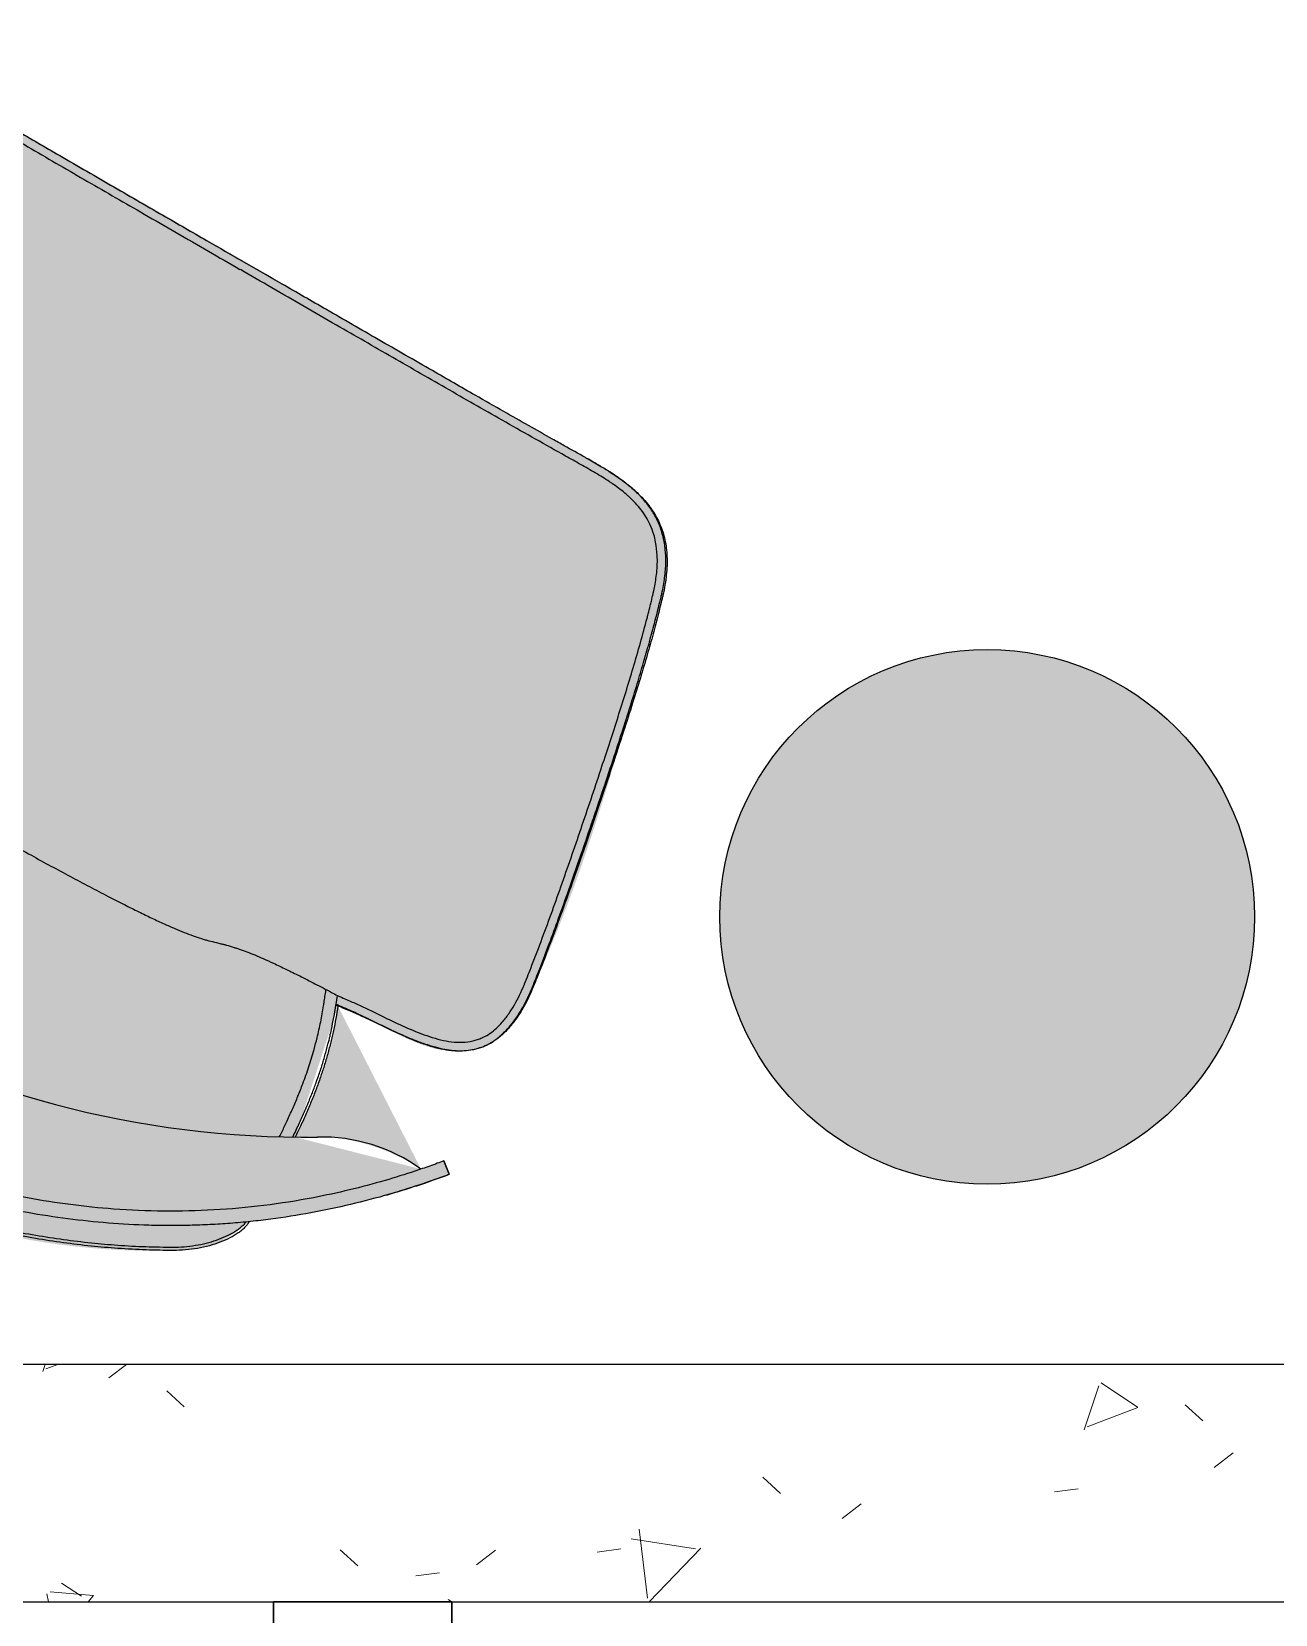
# Model space of a CAD drawing. Header units: millimetres. Extents: x 138979 to 257434, y 2210 to 57479.
# Drawn here: x 242850 to 243897, y 24832 to 26164 of the extents above; entities that cross this region are included whole.
import ezdxf

# ---------------------------------------------------------------- set-up
doc = ezdxf.new("R2010")
doc.units = ezdxf.units.MM
for name, color, linetype in [('GAR-DOOR', 4, 'Continuous'), ('GAR-FFE', 1, 'Continuous'), ('GAR-WINDOW', 4, 'Continuous'), ('Livello 1', 7, 'Continuous')]:
    doc.layers.add(name, color=color, linetype=linetype)
doc.layers.add('WALL-FILL-4', color=254, linetype='Continuous', lineweight=9)
doc.layers.add('WALL-RETCUT-1', color=1, linetype='Continuous', lineweight=25)

# ---------------------------------------------------------------- blocks, each defined once
blk = doc.blocks.new('side table')
at = {"layer": 'GAR-FFE', "true_color": 0xffffff}
h = blk.add_hatch(color=7, dxfattribs=at)
h.dxf.hatch_style = 1
h.paths.add_polyline_path([(-511212.8, -106524.8, 1), (-510762.8, -106524.8, 1)])
at = {"layer": 'GAR-FFE'}
blk.add_circle((-510987.8, -106524.8), 225, dxfattribs=at)
blk = doc.blocks.new('Type E2')
at = {"layer": 'WALL-FILL-4'}
h = blk.add_hatch(dxfattribs=at)
h.set_pattern_fill('FP_118', color=256, angle=-400, style=0, pattern_type=2)
h.set_pattern_definition([(140, (210845.33, 26719.04), (38.254, 437.242), [45.72, -502.92]), (85, (210845.33, 26719.04), (-458.537, -84.583), [36.576, -402.336]), (190.451, (210848.52, 26755.48), (-420.28, 352.66), [38.856, -427.416]), (136.184, (210723.4, 26719.04), (100.9, 650.59), [68.58, -754.38]), (186.636, (210731.8, 26773.26), (-593.83, 569.77), [58.28, -641.12]), (81.184, (210723.4, 26719.04), (-593.82, 569.77), [54.86, -603.5]), (111, (210753.9, 26780), (245.437, 363.875), [45.72, -502.92]), (56, (210753.9, 26780), (-442.05, 148.325), [36.576, -402.336]), (161.451, (210774.35, 26810.32), (-196.61, 512.2), [38.856, -427.416]), (127.5, (210845.33, 26719.04), (-202.932, 7.413), [20.117, -377.342, 20.117, -792.175]), (127.5, (210845.33, 26719.04), (-202.932, 7.413), [-417.576, -388.315, 20.117, -383.743]), (97.5, (210845.33, 26719.04), (-240.433, 160.367), [20.117, -212.75, 20.117, -522.122]), (97.5, (210845.33, 26719.04), (-240.433, 160.367), [-252.984, -368.198, 20.117, -133.807]), (57.5, (210845.33, 26583.1), (13.749, 325.418), [20.117, -132.283, 20.117, -1086.307]), (57.5, (210845.33, 26583.1), (13.749, 325.418), [-172.517, -455.371, 20.117, -610.819]), (47.5, (210845.34, 26522.14), (-61.024, 355.51), [20.117, -178.003, 20.117, -743.712]), (47.5, (210845.34, 26522.14), (-61.024, 355.51), [-218.237, -295.656, 20.117, -427.94])])
h.paths.add_polyline_path([(210645.3, 22544.1), (210845.3, 22544.1), (210845.3, 26969), (210645.3, 26969)])
at = {"layer": 'GAR-DOOR'}
blk.add_lwpolyline([(210645.3, 25019.1), (206395.3, 25019.1), (206395.3, 24869.1), (210645.3, 24869.1)], close=True, dxfattribs=at)
at = {"layer": 'GAR-WINDOW'}
blk.add_lwpolyline([(210595.3, 25019), (210645.3, 25019), (210645.3, 24869), (210595.3, 24869)], close=True, dxfattribs=at)
at = {"layer": 'WALL-RETCUT-1'}
blk.add_lwpolyline([(210845.3, 26969), (210645.3, 26969), (210645.3, 22544.1), (210845.3, 22544.1)], close=True, dxfattribs=at)
blk = doc.blocks.new('block 4')
at = {"layer": 'Livello 1', "color": 250, "lineweight": 5, "true_color": 0x1c1c1b}
blk.add_open_spline([(90.576, 133.735), (90.561, 133.735), (90.545, 133.735), (90.53, 133.735)], degree=3, dxfattribs=at)
blk = doc.blocks.new('block 13')
at = {"layer": 'Livello 1', "color": 250, "lineweight": 5, "true_color": 0x1c1c1b}
blk.add_open_spline([(90.53, 133.735), (90.376, 133.735), (90.222, 133.734), (90.068, 133.732)], degree=3, dxfattribs=at)
blk = doc.blocks.new('block 18')
at = {"layer": 'Livello 1', "color": 250, "lineweight": 5, "true_color": 0x1c1c1b}
blk.add_lwpolyline([(90.576, 133.735), (90.576, 133.735)], dxfattribs=at)
blk = doc.blocks.new('Lounge')
at = {"layer": 'GAR-FFE', "true_color": 0xffffff}
h = blk.add_hatch(color=7, dxfattribs=at)
h.dxf.hatch_style = 1
edge = h.paths.add_edge_path()
edge.add_arc((166602.7, 37301.7), 167.9, -33.1663, 4.7331, ccw=False)
edge.add_line((166743.3, 37209.8), (166750.2, 37190.4))
edge.add_line((166750.2, 37190.4), (166738.9, 37186.1))
edge.add_arc((167363.5, 37422.7), 668, 185.8619, 200.7474, ccw=False)
edge.add_spline(control_points=[(166699, 37354.5), (166691.7, 37363.7), (166676.8, 37382.2), (166666.9, 37535), (166751.1, 37794.5), (166933.7, 37997), (167071, 38064.9), (167094.5, 38061.3), (167106.2, 38059.5)], knot_values=[0, 0, 0, 0, 34.505128, 69.555986, 445.848093, 822.140833, 857.261654, 891.835931, 891.835931, 891.835931, 891.835931], degree=3, periodic=0)
edge.add_arc((167379, 37450.3), 667.5, 99.2487, 114.1243, ccw=False)
edge.add_line((167271.8, 38109.1), (167273.6, 38097.1))
edge.add_line((167273.6, 38097.1), (167253.4, 38093.4))
edge.add_arc((167103.8, 38168.7), 167.5, -64.7231, -26.6992, ccw=False)
edge.add_arc((166972, 37704.3), 373.1, 39.1048, 56.9918, ccw=False)
edge.add_spline(control_points=[(167261.6, 37939.7), (167266.1, 37945.5), (167288.3, 37974), (167310.3, 38020.9), (167370.6, 38036.1), (167465.3, 37972.8), (167558.8, 37885.5), (167641.3, 37806.2), (167667.3, 37781.2)], knot_values=[0, 0, 0, 0, 22.24321, 108.94964, 140.901173, 195.08203, 429.579285, 537.212211, 537.212211, 537.212211, 537.212211], degree=3, periodic=0)
edge.add_spline(control_points=[(167667.3, 37781.2), (167682.1, 37765.8), (167703.1, 37735.2), (167698, 37691), (167686.7, 37668.8)], knot_values=[0, 0, 0, 0, 57.614794, 122.286526, 122.286526, 122.286526, 122.286526], degree=3, periodic=0)
edge.add_line((167686.7, 37668.8), (167327.7, 37047))
edge.add_spline(control_points=[(167327.7, 37047), (167314.1, 37026.1), (167278.4, 36999.6), (167241.4, 37002.5), (167220.6, 37007.6)], knot_values=[0, 0, 0, 0, 64.671732, 122.286526, 122.286526, 122.286526, 122.286526], degree=3, periodic=0)
edge.add_spline(control_points=[(167220.6, 37007.6), (167186, 37017.6), (167076.1, 37049.4), (166953.7, 37086.7), (166851.5, 37137.1), (166834.6, 37196.9), (166864.1, 37239.4), (166877.8, 37272.9), (166880.5, 37279.7)], knot_values=[0.032552, 0.032552, 0.032552, 0.032552, 107.665478, 342.162733, 396.34359, 428.295123, 515.001554, 537.212211, 537.212211, 537.212211, 537.212211], degree=3, periodic=0)
edge.add_arc((166942.4, 37658.6), 384, -116.6749, -99.2768, ccw=False)
at = {"layer": 'GAR-FFE'}
for points in [[(167271.5, 38109.1), (167271.6, 38109.1)], [(167271.8, 38109.1), (167271.7, 38109.1)], [(167271.7, 38109.1), (167271.8, 38108.9)], [(167271.7, 38109.1), (167271.8, 38109.1)], [(167271.8, 38109.1), (167273.6, 38097.1)], [(167271.8, 38108.9), (167271.8, 38109.1)], [(167272, 38106.1), (167272.1, 38106.1)], [(167272.2, 38106.1), (167272.2, 38106.1)], [(167272.2, 38106.1), (167272.2, 38106.1)], [(167272.2, 38106.1), (167272.2, 38106.1)], [(167272.2, 38106.1), (167272.2, 38106.1)], [(167411.4, 38008.2), (167411.3, 38007.7)], [(167411.3, 38007.7), (167411.4, 38008.2)], [(167274.9, 37957.5), (167274.3, 37955.8)], [(167673.5, 37772.7), (167673.5, 37772.7)], [(167673.4, 37645.2), (167674.1, 37646.1)]]:
    blk.add_lwpolyline(points, dxfattribs=at)
for points, knots in [([(167216.7, 38097.7), (167219, 38098.2), (167221.2, 38098.8), (167223.5, 38099.3), (167225.7, 38099.8), (167228, 38100.4), (167230.2, 38100.9), (167234.6, 38101.9), (167239, 38102.8), (167243.4, 38103.8), (167252.6, 38105.7), (167261.8, 38107.4), (167271, 38109)], [0, 0, 0, 0, 1, 1, 1, 2, 2, 2, 3, 3, 3, 4, 4, 4, 4]), ([(167271.8, 38109.1), (167269.5, 38108.8), (167267.3, 38108.4), (167265, 38108), (167262.8, 38107.6), (167260.6, 38107.2), (167258.3, 38106.8), (167254, 38105.9), (167249.6, 38105.1), (167245.3, 38104.2), (167236.8, 38102.4), (167228.2, 38100.5), (167219.8, 38098.5)], [0, 0, 0, 0, 1, 1, 1, 2, 2, 2, 3, 3, 3, 4, 4, 4, 4]), ([(167219.8, 38098.5), (167208.9, 38095.8), (167198, 38092.8), (167187.3, 38089.6), (167176.4, 38086.4), (167165.6, 38082.9), (167154.8, 38079), (167144.1, 38075.2), (167133.5, 38071.1), (167123, 38066.8), (167117.7, 38064.6), (167112.5, 38062.3), (167107.3, 38060), (167102.1, 38057.7), (167096.9, 38055.3), (167091.7, 38052.8), (167086.6, 38050.3), (167081.5, 38047.8), (167076.4, 38045.2), (167071.4, 38042.6), (167066.3, 38039.9), (167061.3, 38037.2), (167056.3, 38034.5), (167051.3, 38031.6), (167046.3, 38028.8), (167041.4, 38025.9), (167036.5, 38023), (167031.6, 38020), (167021.9, 38014), (167012.4, 38007.8), (167003, 38001.3), (166993.5, 37994.8), (166984.3, 37988.1), (166975.2, 37981.1), (166966.1, 37974.2), (166957.2, 37967.1), (166948.5, 37959.7), (166944.2, 37956), (166939.9, 37952.2), (166935.6, 37948.5), (166930.9, 37944.3), (166926.3, 37940.1), (166921.7, 37935.8), (166917.6, 37931.8), (166913.4, 37927.9), (166909.4, 37923.8), (166905.3, 37919.8), (166901.3, 37915.8), (166897.3, 37911.7), (166889, 37903.1), (166881, 37894.3), (166873.1, 37885.3), (166869.3, 37881), (166865.6, 37876.6), (166862, 37872.2), (166858.3, 37867.8), (166854.7, 37863.4), (166851.2, 37858.9), (166847.6, 37854.4), (166844, 37849.8), (166840.6, 37845.2), (166836.8, 37840.2), (166833.1, 37835.1), (166829.5, 37830), (166822.5, 37820.3), (166815.8, 37810.4), (166809.4, 37800.4), (166803.2, 37790.7), (166797.2, 37780.9), (166791.5, 37771), (166788.6, 37766.1), (166785.8, 37761.1), (166783.1, 37756.1), (166780.1, 37750.6), (166777.2, 37745.1), (166774.4, 37739.6), (166768.9, 37728.9), (166763.7, 37718.2), (166758.8, 37707.3), (166754, 37696.8), (166749.5, 37686.2), (166745.3, 37675.6), (166743.2, 37670.2), (166741.1, 37664.8), (166739.1, 37659.4), (166737, 37653.6), (166734.9, 37647.7), (166732.9, 37641.7), (166731, 37636.4), (166729.3, 37631), (166727.6, 37625.5), (166725.7, 37619.6), (166723.9, 37613.6), (166722.2, 37607.7), (166719.1, 37596.6), (166716.2, 37585.5), (166713.6, 37574.3), (166712.3, 37568.7), (166711.1, 37563.1), (166709.9, 37557.5), (166708.8, 37551.9), (166707.7, 37546.3), (166706.7, 37540.7), (166705.7, 37535.1), (166704.7, 37529.5), (166703.8, 37523.9), (166703, 37518.2), (166702.1, 37512.6), (166701.4, 37506.9), (166699.9, 37495.5), (166698.7, 37484.2), (166697.8, 37472.8), (166697.4, 37467.1), (166697, 37461.5), (166696.7, 37455.8), (166696.4, 37450.1), (166696.2, 37444.4), (166696, 37438.7), (166695.8, 37433), (166695.8, 37427.2), (166695.7, 37421.5), (166695.7, 37415.8), (166695.8, 37410.1), (166695.9, 37404.4), (166696.1, 37398.6), (166696.3, 37392.9), (166696.6, 37387.2), (166696.8, 37381.5), (166697.2, 37375.8), (166697.6, 37370.2), (166698.1, 37364.5), (166698.6, 37358.8), (166699.2, 37353.2), (166699.7, 37347.5), (166700.4, 37341.9), (166701.1, 37336.2), (166701.9, 37330.6), (166702.7, 37324.9), (166703.6, 37319.3), (166704.5, 37313.7), (166705.4, 37308), (166706.4, 37302.4), (166709.2, 37287.6), (166712.4, 37272.9), (166716.1, 37258.4), (166718, 37251), (166720, 37243.7), (166722.1, 37236.5)], [0, 0, 0, 0, 1, 1, 1, 2, 2, 2, 3, 3, 3, 4, 4, 4, 5, 5, 5, 6, 6, 6, 7, 7, 7, 8, 8, 8, 9, 9, 9, 10, 10, 10, 11, 11, 11, 12, 12, 12, 13, 13, 13, 14, 14, 14, 15, 15, 15, 16, 16, 16, 17, 17, 17, 18, 18, 18, 19, 19, 19, 20, 20, 20, 21, 21, 21, 22, 22, 22, 23, 23, 23, 24, 24, 24, 25, 25, 25, 26, 26, 26, 27, 27, 27, 28, 28, 28, 29, 29, 29, 30, 30, 30, 31, 31, 31, 32, 32, 32, 33, 33, 33, 34, 34, 34, 35, 35, 35, 36, 36, 36, 37, 37, 37, 38, 38, 38, 39, 39, 39, 40, 40, 40, 41, 41, 41, 42, 42, 42, 43, 43, 43, 44, 44, 44, 45, 45, 45, 46, 46, 46, 47, 47, 47, 48, 48, 48, 49, 49, 49, 49]), ([(167222.5, 38086.6), (167202.4, 38081.7), (167182.5, 38075.8), (167163, 38069), (167149.7, 38064.4), (167136.6, 38059.4), (167123.6, 38053.9), (167110.7, 38048.4), (167097.9, 38042.5), (167085.3, 38036.1), (167072.8, 38029.8), (167060.4, 38023), (167048.3, 38015.9), (167036.2, 38008.7), (167024.3, 38001.2), (167012.6, 37993.2), (167002.6, 37986.4), (166992.7, 37979.3), (166983.1, 37971.9), (166973.4, 37964.5), (166963.9, 37956.9), (166954.7, 37949), (166945.4, 37941.1), (166936.4, 37933), (166927.6, 37924.6), (166921.2, 37918.6), (166914.9, 37912.4), (166908.7, 37906.1), (166902.6, 37899.8), (166896.6, 37893.3), (166890.6, 37886.8), (166884.7, 37880.3), (166878.9, 37873.6), (166873.3, 37866.9), (166867.6, 37860.1), (166862.1, 37853.3), (166856.7, 37846.3), (166851.3, 37839.4), (166846, 37832.3), (166840.8, 37825.1), (166835.7, 37818), (166830.7, 37810.7), (166825.8, 37803.4), (166820.9, 37796), (166816.1, 37788.6), (166811.5, 37781.1), (166806.9, 37773.6), (166802.5, 37766), (166798.1, 37758.3), (166793.8, 37750.6), (166789.6, 37742.8), (166785.6, 37735), (166781.5, 37727.1), (166777.6, 37719.2), (166773.9, 37711.2), (166767.1, 37696.7), (166760.8, 37682), (166754.9, 37667.1), (166750.8, 37656.5), (166746.9, 37645.7), (166743.3, 37634.9), (166740.5, 37626.5), (166737.9, 37618.1), (166735.4, 37609.6), (166732.9, 37601.1), (166730.5, 37592.5), (166728.4, 37583.9), (166726.2, 37575.3), (166724.2, 37566.7), (166722.4, 37558), (166721, 37551.5), (166719.7, 37544.9), (166718.5, 37538.3), (166717.3, 37531.8), (166716.3, 37525.2), (166715.3, 37518.5), (166713.9, 37509.3), (166712.7, 37499.9), (166711.7, 37490.6), (166710.7, 37481.2), (166709.8, 37471.9), (166709.2, 37462.5), (166708.6, 37453.2), (166708.2, 37443.8), (166708, 37434.4), (166707.8, 37425), (166707.8, 37415.6), (166708, 37406.3), (166708.5, 37383.9), (166710.1, 37361.7), (166713, 37339.5), (166714.3, 37329), (166715.9, 37318.5), (166717.8, 37308.1), (166719.6, 37297.6), (166721.8, 37287.3), (166724.1, 37276.9), (166726.5, 37266.6), (166729.1, 37256.3), (166732, 37246.1), (166732.6, 37244.1), (166733.2, 37242), (166733.8, 37240)], [0, 0, 0, 0, 1, 1, 1, 2, 2, 2, 3, 3, 3, 4, 4, 4, 5, 5, 5, 6, 6, 6, 7, 7, 7, 8, 8, 8, 9, 9, 9, 10, 10, 10, 11, 11, 11, 12, 12, 12, 13, 13, 13, 14, 14, 14, 15, 15, 15, 16, 16, 16, 17, 17, 17, 18, 18, 18, 19, 19, 19, 20, 20, 20, 21, 21, 21, 22, 22, 22, 23, 23, 23, 24, 24, 24, 25, 25, 25, 26, 26, 26, 27, 27, 27, 28, 28, 28, 29, 29, 29, 30, 30, 30, 31, 31, 31, 32, 32, 32, 33, 33, 33, 34, 34, 34, 34]), ([(167273.6, 38097.1), (167271.7, 38096.8), (167269.7, 38096.5), (167267.8, 38096.1), (167265.5, 38095.7), (167263.3, 38095.3), (167261.1, 38094.9), (167256.7, 38094.1), (167252.4, 38093.2), (167248.1, 38092.4), (167239.5, 38090.6), (167231, 38088.7), (167222.5, 38086.6)], [0, 0, 0, 0, 1, 1, 1, 2, 2, 2, 3, 3, 3, 4, 4, 4, 4]), ([(167105.9, 38059.7), (167105, 38060.2), (167104.1, 38060.6), (167103.2, 38061), (167102.3, 38061.3), (167101.3, 38061.7), (167100.3, 38061.9), (167099.2, 38062.2), (167098, 38062.5), (167096.9, 38062.7), (167095.7, 38062.9), (167094.6, 38063), (167093.4, 38063.1), (167092.1, 38063.2), (167090.8, 38063.3), (167089.5, 38063.3), (167088.1, 38063.3), (167086.7, 38063.3), (167085.3, 38063.2), (167082.3, 38063.1), (167079.2, 38062.7), (167076.2, 38062.2), (167073.1, 38061.7), (167070, 38061.1), (167067, 38060.3), (167063.7, 38059.4), (167060.4, 38058.4), (167057.2, 38057.2), (167054, 38056), (167050.9, 38054.7), (167047.9, 38053.3), (167044.8, 38051.9), (167041.9, 38050.3), (167039, 38048.7)], [0, 0, 0, 0, 1, 1, 1, 2, 2, 2, 3, 3, 3, 4, 4, 4, 5, 5, 5, 6, 6, 6, 7, 7, 7, 8, 8, 8, 9, 9, 9, 10, 10, 10, 11, 11, 11, 11]), ([(167040.1, 38046.1), (167042.7, 38047.7), (167045.4, 38049.1), (167048.1, 38050.4), (167051, 38051.8), (167054, 38053), (167057, 38054.1), (167059.8, 38055.2), (167062.8, 38056.2), (167065.7, 38057.1), (167068.7, 38057.9), (167071.6, 38058.6), (167074.6, 38059.2), (167077.4, 38059.7), (167080.2, 38060.1), (167083.1, 38060.4), (167085.6, 38060.6), (167088.2, 38060.7), (167090.8, 38060.7), (167092, 38060.6), (167093.1, 38060.6), (167094.3, 38060.5), (167095.5, 38060.4), (167096.6, 38060.2), (167097.8, 38060), (167098.8, 38059.8), (167099.9, 38059.6), (167100.9, 38059.4), (167101.9, 38059.1), (167102.9, 38058.8), (167103.8, 38058.4)], [0, 0, 0, 0, 1, 1, 1, 2, 2, 2, 3, 3, 3, 4, 4, 4, 5, 5, 5, 6, 6, 6, 7, 7, 7, 8, 8, 8, 9, 9, 9, 10, 10, 10, 10]), ([(167039, 38048.7), (167032.3, 38044.8), (167025.7, 38040.8), (167019.1, 38036.7), (167012.5, 38032.5), (167005.8, 38028.2), (166999.3, 38023.8), (166993.1, 38019.6), (166986.9, 38015.3), (166980.8, 38010.9), (166974.4, 38006.2), (166968.1, 38001.5), (166961.9, 37996.7), (166955.6, 37991.8), (166949.4, 37986.8), (166943.3, 37981.8), (166937.2, 37976.7), (166931.2, 37971.5), (166925.2, 37966.2), (166913.3, 37955.7), (166901.8, 37944.7), (166890.6, 37933.4), (166885, 37927.7), (166879.5, 37921.9), (166874.1, 37916), (166868.6, 37910.2), (166863.3, 37904.2), (166858.1, 37898.2), (166847.6, 37886.1), (166837.5, 37873.7), (166827.8, 37860.9), (166823, 37854.5), (166818.2, 37848.1), (166813.6, 37841.5), (166808.9, 37835), (166804.4, 37828.4), (166800, 37821.8), (166797.9, 37818.6), (166795.8, 37815.4), (166793.7, 37812.2), (166791.4, 37808.6), (166789.2, 37805.1), (166786.9, 37801.5), (166784.9, 37798.2), (166782.9, 37795), (166781, 37791.7), (166780, 37790.1), (166779, 37788.4), (166778.1, 37786.8), (166776.9, 37784.8), (166775.7, 37782.8), (166774.6, 37780.9), (166770.6, 37773.9), (166766.7, 37766.9), (166762.9, 37759.9), (166759.1, 37752.8), (166755.4, 37745.6), (166751.9, 37738.5), (166744.8, 37724.1), (166738.1, 37709.5), (166731.9, 37694.8), (166730.4, 37691.2), (166729, 37687.7), (166727.5, 37684.2), (166726, 37680.3), (166724.4, 37676.4), (166722.9, 37672.5), (166720.1, 37665), (166717.4, 37657.5), (166714.8, 37650), (166709.5, 37634.9), (166704.8, 37619.6), (166700.5, 37604.2), (166696.3, 37588.8), (166692.6, 37573.4), (166689.4, 37557.8), (166687.8, 37550), (166686.3, 37542.2), (166685, 37534.3), (166683.6, 37526.5), (166682.4, 37518.7), (166681.3, 37510.8), (166680.3, 37503), (166679.3, 37495.1), (166678.5, 37487.3), (166677.7, 37479.8), (166677.1, 37472.3), (166676.6, 37464.8), (166675.5, 37449.2), (166674.9, 37433.6), (166674.9, 37418)], [0, 0, 0, 0, 1, 1, 1, 2, 2, 2, 3, 3, 3, 4, 4, 4, 5, 5, 5, 6, 6, 6, 7, 7, 7, 8, 8, 8, 9, 9, 9, 10, 10, 10, 11, 11, 11, 12, 12, 12, 13, 13, 13, 14, 14, 14, 15, 15, 15, 16, 16, 16, 17, 17, 17, 18, 18, 18, 19, 19, 19, 20, 20, 20, 21, 21, 21, 22, 22, 22, 23, 23, 23, 24, 24, 24, 25, 25, 25, 26, 26, 26, 27, 27, 27, 28, 28, 28, 29, 29, 29, 30, 30, 30, 30]), ([(166677.6, 37418.3), (166677.7, 37433.8), (166678.2, 37449.4), (166679.3, 37464.9), (166679.9, 37472.3), (166680.5, 37479.8), (166681.3, 37487.2), (166682.1, 37495), (166683, 37502.9), (166684.1, 37510.7), (166685.2, 37518.5), (166686.4, 37526.3), (166687.7, 37534.1), (166689.1, 37541.9), (166690.5, 37549.6), (166692.1, 37557.4), (166695.3, 37572.9), (166699, 37588.3), (166703.2, 37603.6), (166707.5, 37618.9), (166712.2, 37634.1), (166717.4, 37649.2), (166720, 37656.7), (166722.7, 37664.1), (166725.6, 37671.5), (166728.4, 37679), (166731.4, 37686.4), (166734.5, 37693.7), (166740.6, 37708.5), (166747.3, 37723), (166754.4, 37737.3), (166757.9, 37744.4), (166761.6, 37751.5), (166765.4, 37758.6), (166769.1, 37765.6), (166773, 37772.6), (166777, 37779.5), (166778, 37781.1), (166778.9, 37782.8), (166779.9, 37784.4), (166780.8, 37786), (166781.8, 37787.7), (166782.8, 37789.3), (166784.9, 37792.9), (166787.1, 37796.5), (166789.3, 37800), (166791.3, 37803.2), (166793.3, 37806.5), (166795.4, 37809.7), (166797.7, 37813.2), (166799.9, 37816.7), (166802.3, 37820.2), (166804.4, 37823.4), (166806.5, 37826.5), (166808.6, 37829.6), (166811, 37833.1), (166813.4, 37836.5), (166815.8, 37839.9), (166818, 37843), (166820.2, 37846.1), (166822.5, 37849.1), (166825, 37852.5), (166827.5, 37855.9), (166830, 37859.2), (166839.6, 37871.9), (166849.7, 37884.2), (166860.1, 37896.3), (166865.3, 37902.3), (166870.6, 37908.2), (166876, 37914.1), (166881.4, 37919.9), (166886.9, 37925.7), (166892.5, 37931.3), (166903.6, 37942.6), (166915.1, 37953.5), (166926.9, 37964.1), (166932.8, 37969.3), (166938.8, 37974.5), (166944.9, 37979.5), (166951, 37984.6), (166957.1, 37989.5), (166963.4, 37994.4), (166969.6, 37999.2), (166975.9, 38003.9), (166982.3, 38008.5), (166988.3, 38012.9), (166994.4, 38017.2), (167000.6, 38021.4), (167007.2, 38025.8), (167013.7, 38030.1), (167020.4, 38034.2), (167026.9, 38038.3), (167033.5, 38042.3), (167040.1, 38046.1)], [0, 0, 0, 0, 1, 1, 1, 2, 2, 2, 3, 3, 3, 4, 4, 4, 5, 5, 5, 6, 6, 6, 7, 7, 7, 8, 8, 8, 9, 9, 9, 10, 10, 10, 11, 11, 11, 12, 12, 12, 13, 13, 13, 14, 14, 14, 15, 15, 15, 16, 16, 16, 17, 17, 17, 18, 18, 18, 19, 19, 19, 20, 20, 20, 21, 21, 21, 22, 22, 22, 23, 23, 23, 24, 24, 24, 25, 25, 25, 26, 26, 26, 27, 27, 27, 28, 28, 28, 29, 29, 29, 30, 30, 30, 31, 31, 31, 31]), ([(167411.4, 38008.2), (167411.1, 38008.4), (167410.9, 38008.6), (167410.6, 38008.8), (167410, 38009.2), (167409.5, 38009.6), (167409, 38010), (167406.5, 38011.9), (167404, 38013.6), (167401.4, 38015.3), (167399.8, 38016.4), (167398.1, 38017.4), (167396.5, 38018.4), (167394.9, 38019.4), (167393.3, 38020.3), (167391.6, 38021.2), (167388.5, 38022.8), (167385.4, 38024.3), (167382.2, 38025.6), (167379.3, 38026.8), (167376.3, 38027.9), (167373.2, 38028.7), (167370.3, 38029.5), (167367.4, 38030.1), (167364.4, 38030.5), (167361.6, 38030.9), (167358.8, 38031), (167356, 38031), (167353.2, 38030.9), (167350.5, 38030.6), (167347.8, 38030.1), (167346.4, 38029.8), (167345.1, 38029.5), (167343.8, 38029.1), (167342.5, 38028.7), (167341.2, 38028.3), (167339.9, 38027.8), (167337.5, 38026.9), (167335.1, 38025.8), (167332.8, 38024.6), (167331.6, 38023.9), (167330.4, 38023.3), (167329.3, 38022.5), (167328, 38021.8), (167326.8, 38020.9), (167325.6, 38020.1), (167323.2, 38018.3), (167320.9, 38016.4), (167318.7, 38014.4), (167317.5, 38013.3), (167316.3, 38012.2), (167315.1, 38011.1), (167313.9, 38009.8), (167312.7, 38008.5), (167311.5, 38007.2), (167309.2, 38004.8), (167307, 38002.2), (167304.8, 37999.6), (167303.6, 37998.1), (167302.5, 37996.6), (167301.3, 37995.1), (167300.1, 37993.5), (167298.9, 37991.9), (167297.7, 37990.2), (167295.5, 37987.2), (167293.3, 37984.2), (167291.2, 37981.1), (167287.3, 37975.5), (167283.4, 37969.8), (167279.5, 37964.1), (167278, 37961.9), (167276.5, 37959.7), (167274.9, 37957.5)], [0, 0, 0, 0, 1, 1, 1, 2, 2, 2, 3, 3, 3, 4, 4, 4, 5, 5, 5, 6, 6, 6, 7, 7, 7, 8, 8, 8, 9, 9, 9, 10, 10, 10, 11, 11, 11, 12, 12, 12, 13, 13, 13, 14, 14, 14, 15, 15, 15, 16, 16, 16, 17, 17, 17, 18, 18, 18, 19, 19, 19, 20, 20, 20, 21, 21, 21, 22, 22, 22, 23, 23, 23, 24, 24, 24, 24]), ([(167303.9, 37997.7), (167306, 38000.4), (167308.2, 38002.9), (167310.5, 38005.4), (167312.5, 38007.7), (167314.5, 38009.8), (167316.7, 38011.9), (167318.6, 38013.8), (167320.7, 38015.6), (167322.8, 38017.3), (167324.7, 38018.9), (167326.8, 38020.4), (167328.9, 38021.8), (167330.8, 38023.1), (167332.9, 38024.3), (167335, 38025.4), (167337, 38026.4), (167339.1, 38027.2), (167341.2, 38028), (167343.2, 38028.7), (167345.3, 38029.3), (167347.5, 38029.7), (167349.6, 38030.2), (167351.8, 38030.5), (167353.9, 38030.6)], [0, 0, 0, 0, 1, 1, 1, 2, 2, 2, 3, 3, 3, 4, 4, 4, 5, 5, 5, 6, 6, 6, 7, 7, 7, 8, 8, 8, 8]), ([(167309.4, 37993.3), (167311.4, 37995.7), (167313.4, 37998.1), (167315.4, 38000.4), (167317.6, 38002.8), (167319.9, 38005.2), (167322.2, 38007.4), (167324.5, 38009.6), (167326.9, 38011.6), (167329.4, 38013.5), (167331.8, 38015.4), (167334.4, 38017), (167337, 38018.4), (167339.7, 38019.8), (167342.4, 38021), (167345.2, 38021.8), (167346.5, 38022.2), (167347.8, 38022.6), (167349.1, 38022.8), (167350.5, 38023.1), (167351.8, 38023.3), (167353.2, 38023.4), (167353.6, 38023.5), (167353.9, 38023.5), (167354.3, 38023.5)], [0, 0, 0, 0, 1, 1, 1, 2, 2, 2, 3, 3, 3, 4, 4, 4, 5, 5, 5, 6, 6, 6, 7, 7, 7, 8, 8, 8, 8]), ([(167353.9, 38030.6), (167356, 38030.8), (167358.2, 38030.8), (167360.3, 38030.7), (167362.5, 38030.5), (167364.7, 38030.3), (167366.9, 38029.9), (167369.2, 38029.5), (167371.6, 38028.9), (167373.8, 38028.2), (167376.2, 38027.5), (167378.6, 38026.7), (167380.9, 38025.8), (167383.4, 38024.8), (167385.8, 38023.7), (167388.1, 38022.5), (167390.7, 38021.2), (167393.2, 38019.8), (167395.7, 38018.4), (167398.3, 38016.8), (167400.9, 38015.2), (167403.4, 38013.4), (167406.1, 38011.6), (167408.7, 38009.7), (167411.3, 38007.7)], [0, 0, 0, 0, 1, 1, 1, 2, 2, 2, 3, 3, 3, 4, 4, 4, 5, 5, 5, 6, 6, 6, 7, 7, 7, 8, 8, 8, 8]), ([(167354.3, 38023.5), (167356.5, 38023.7), (167358.8, 38023.7), (167361, 38023.5), (167363.3, 38023.3), (167365.5, 38022.9), (167367.8, 38022.4), (167370, 38021.9), (167372.3, 38021.3), (167374.5, 38020.6), (167377.3, 38019.6), (167380, 38018.5), (167382.8, 38017.2), (167385.5, 38015.9), (167388.2, 38014.5), (167390.8, 38013), (167393.5, 38011.4), (167396.1, 38009.8), (167398.6, 38008.1), (167401.2, 38006.3), (167403.7, 38004.5), (167406.2, 38002.6), (167406.4, 38002.4), (167406.7, 38002.2), (167406.9, 38002)], [0, 0, 0, 0, 1, 1, 1, 2, 2, 2, 3, 3, 3, 4, 4, 4, 5, 5, 5, 6, 6, 6, 7, 7, 7, 8, 8, 8, 8]), ([(167394.9, 38018.9), (167393.6, 38019.6), (167392.3, 38020.4), (167390.9, 38021.1), (167389.7, 38021.8), (167388.4, 38022.4), (167387.1, 38023), (167384.6, 38024.3), (167382, 38025.4), (167379.4, 38026.4), (167376.9, 38027.3), (167374.4, 38028.1), (167371.9, 38028.8), (167369.5, 38029.4), (167367, 38029.9), (167364.5, 38030.2)], [0, 0, 0, 0, 1, 1, 1, 2, 2, 2, 3, 3, 3, 4, 4, 4, 5, 5, 5, 5]), ([(167449.6, 37976.7), (167447.8, 37978.2), (167446.1, 37979.6), (167444.4, 37981), (167442.4, 37982.7), (167440.3, 37984.4), (167438.3, 37986), (167436.3, 37987.7), (167434.3, 37989.3), (167432.2, 37991), (167431, 37992), (167429.8, 37993), (167428.6, 37993.9), (167427.1, 37995.2), (167425.6, 37996.4), (167424.1, 37997.6), (167422.6, 37998.8), (167421.1, 38000), (167419.5, 38001.2), (167417.5, 38002.9), (167415.4, 38004.5), (167413.3, 38006.1), (167413, 38006.4), (167412.6, 38006.6), (167412.3, 38006.9), (167412, 38007.2), (167411.6, 38007.4), (167411.3, 38007.7), (167410.3, 38008.5), (167409.3, 38009.2), (167408.2, 38010), (167406.5, 38011.3), (167404.8, 38012.5), (167403, 38013.7), (167401.7, 38014.6), (167400.4, 38015.4), (167399.1, 38016.3), (167397.7, 38017.2), (167396.3, 38018), (167394.9, 38018.9)], [0, 0, 0, 0, 1, 1, 1, 2, 2, 2, 3, 3, 3, 4, 4, 4, 5, 5, 5, 6, 6, 6, 7, 7, 7, 8, 8, 8, 9, 9, 9, 10, 10, 10, 11, 11, 11, 12, 12, 12, 13, 13, 13, 13]), ([(167163.8, 38010.3), (167165.3, 38009.4), (167166.7, 38008.4), (167168.1, 38007.5), (167170.9, 38005.6), (167173.6, 38003.8), (167176.3, 38001.9), (167179.4, 37999.7), (167182.5, 37997.5), (167185.5, 37995.3), (167188.6, 37993.1), (167191.6, 37990.8), (167194.5, 37988.5), (167197.5, 37986.2), (167200.4, 37983.9), (167203.3, 37981.5), (167205.3, 37979.9), (167207.2, 37978.3), (167209.1, 37976.6), (167211.1, 37975), (167213, 37973.3), (167214.9, 37971.6), (167216.8, 37969.9), (167218.6, 37968.2), (167220.5, 37966.5), (167222.3, 37964.7), (167224.1, 37963), (167225.9, 37961.2), (167228.3, 37958.9), (167230.7, 37956.5), (167233, 37954.1), (167234.6, 37952.4), (167236.2, 37950.8), (167237.7, 37949.1), (167239.2, 37947.4), (167240.8, 37945.7), (167242.3, 37944), (167243.8, 37942.3), (167245.3, 37940.5), (167246.8, 37938.8), (167248.2, 37937.1), (167249.7, 37935.3), (167251.1, 37933.5), (167251.6, 37932.9), (167252.1, 37932.4), (167252.5, 37931.8)], [0, 0, 0, 0, 1, 1, 1, 2, 2, 2, 3, 3, 3, 4, 4, 4, 5, 5, 5, 6, 6, 6, 7, 7, 7, 8, 8, 8, 9, 9, 9, 10, 10, 10, 11, 11, 11, 12, 12, 12, 13, 13, 13, 14, 14, 14, 15, 15, 15, 15]), ([(167173.5, 38016.2), (167176.8, 38014), (167180, 38011.7), (167183.2, 38009.5), (167186.3, 38007.3), (167189.3, 38005.2), (167192.2, 38003), (167195.2, 38000.8), (167198.2, 37998.5), (167201.2, 37996.2), (167204, 37994), (167206.9, 37991.8), (167209.6, 37989.5), (167210.9, 37988.5), (167212.1, 37987.5), (167213.3, 37986.4), (167214.8, 37985.2), (167216.3, 37983.9), (167217.8, 37982.6), (167219.1, 37981.5), (167220.4, 37980.3), (167221.7, 37979.2), (167223, 37978), (167224.3, 37976.9), (167225.5, 37975.7), (167228.1, 37973.3), (167230.6, 37970.9), (167233.1, 37968.4), (167235.4, 37966.2), (167237.7, 37963.9), (167240, 37961.5), (167241, 37960.5), (167242, 37959.4), (167243.1, 37958.3), (167244.3, 37956.9), (167245.6, 37955.5), (167246.9, 37954.1), (167249.2, 37951.5), (167251.5, 37948.9), (167253.8, 37946.3), (167256, 37943.6), (167258.2, 37940.9), (167260.4, 37938.2), (167260.6, 37938), (167260.8, 37937.8), (167261, 37937.5), (167262.5, 37935.6), (167264.1, 37933.7), (167265.6, 37931.7)], [0, 0, 0, 0, 1, 1, 1, 2, 2, 2, 3, 3, 3, 4, 4, 4, 5, 5, 5, 6, 6, 6, 7, 7, 7, 8, 8, 8, 9, 9, 9, 10, 10, 10, 11, 11, 11, 12, 12, 12, 13, 13, 13, 14, 14, 14, 15, 15, 15, 16, 16, 16, 16]), ([(167261.6, 37939.7), (167257.2, 37945.1), (167252.6, 37950.5), (167247.9, 37955.7), (167246.9, 37956.9), (167245.8, 37958.1), (167244.7, 37959.2), (167243.5, 37960.5), (167242.4, 37961.7), (167241.2, 37962.9), (167240, 37964.1), (167238.9, 37965.3), (167237.7, 37966.5), (167236.5, 37967.7), (167235.2, 37969), (167234, 37970.2), (167231.4, 37972.7), (167228.9, 37975.1), (167226.3, 37977.5), (167223.8, 37979.8), (167221.3, 37982), (167218.8, 37984.2), (167216.1, 37986.6), (167213.3, 37988.9), (167210.5, 37991.2), (167207.7, 37993.6), (167204.8, 37995.9), (167201.9, 37998.1), (167200.5, 37999.2), (167199.1, 38000.3), (167197.7, 38001.3), (167196.2, 38002.5), (167194.7, 38003.6), (167193.2, 38004.7), (167190.1, 38007), (167187, 38009.2), (167183.8, 38011.4), (167181, 38013.4), (167178.2, 38015.3), (167175.3, 38017.3)], [0, 0, 0, 0, 1, 1, 1, 2, 2, 2, 3, 3, 3, 4, 4, 4, 5, 5, 5, 6, 6, 6, 7, 7, 7, 8, 8, 8, 9, 9, 9, 10, 10, 10, 11, 11, 11, 12, 12, 12, 13, 13, 13, 13]), ([(167411.3, 38007.7), (167415.6, 38004.3), (167419.9, 38000.9), (167424.2, 37997.5), (167429.3, 37993.4), (167434.4, 37989.3), (167439.4, 37985.1), (167445.3, 37980.3), (167451.1, 37975.4), (167456.9, 37970.6), (167463.3, 37965.2), (167469.7, 37959.8), (167476, 37954.4), (167483.1, 37948.4), (167490.1, 37942.3), (167497.1, 37936.2), (167504.8, 37929.6), (167512.5, 37922.9), (167520.1, 37916.2), (167527.9, 37909.4), (167535.6, 37902.7), (167543.3, 37895.9), (167550.8, 37889.2), (167558.2, 37882.6), (167565.7, 37875.9), (167571.8, 37870.5), (167577.8, 37865), (167583.9, 37859.5), (167589.5, 37854.5), (167595, 37849.4), (167600.5, 37844.4), (167605.5, 37839.8), (167610.4, 37835.3), (167615.3, 37830.7), (167619.8, 37826.5), (167624.3, 37822.2), (167628.8, 37817.9), (167636.8, 37810.3), (167644.7, 37802.6), (167652.5, 37794.7), (167656.1, 37791), (167659.8, 37787.3), (167663.4, 37783.5), (167664.3, 37782.5), (167665.3, 37781.6), (167666.2, 37780.6), (167667.1, 37779.6), (167668.1, 37778.6), (167669.1, 37777.6), (167669.5, 37777), (167670, 37776.5), (167670.5, 37776), (167671, 37775.5), (167671.5, 37774.9), (167673.5, 37772.7)], [0, 0, 0, 0, 1, 1, 1, 2, 2, 2, 3, 3, 3, 4, 4, 4, 5, 5, 5, 6, 6, 6, 7, 7, 7, 8, 8, 8, 9, 9, 9, 10, 10, 10, 11, 11, 11, 12, 12, 12, 13, 13, 13, 14, 14, 14, 15, 15, 15, 16, 16, 16, 17, 17, 17, 18, 18, 18, 18]), ([(167674.1, 37646.1), (167676.3, 37649.8), (167678.5, 37653.6), (167680.6, 37657.4), (167682.2, 37660.3), (167683.7, 37663.3), (167685.2, 37666.2), (167686.6, 37668.9), (167688, 37671.7), (167689.2, 37674.5), (167690.4, 37677), (167691.4, 37679.6), (167692.4, 37682.1), (167693.4, 37684.5), (167694.2, 37687), (167695, 37689.4), (167695.8, 37691.8), (167696.5, 37694.2), (167697.1, 37696.7), (167697.6, 37699.1), (167698.1, 37701.5), (167698.5, 37703.9), (167698.8, 37706.1), (167699.1, 37708.4), (167699.2, 37710.7), (167699.4, 37712.9), (167699.4, 37715.2), (167699.4, 37717.5), (167699.3, 37719.7), (167699.2, 37721.9), (167698.9, 37724.1), (167698.6, 37726.4), (167698.3, 37728.6), (167697.8, 37730.8), (167697.3, 37733), (167696.7, 37735.3), (167696, 37737.4), (167695.3, 37739.6), (167694.5, 37741.8), (167693.6, 37743.9), (167692.7, 37746.1), (167691.6, 37748.3), (167690.5, 37750.4), (167689.4, 37752.6), (167688.1, 37754.8), (167686.8, 37756.9), (167685.4, 37759.2), (167683.9, 37761.4), (167682.3, 37763.5), (167680.7, 37765.8), (167679, 37768), (167677.2, 37770.1), (167675.3, 37772.5), (167673.3, 37774.8), (167671.2, 37777), (167670.5, 37777.7), (167669.9, 37778.4), (167669.2, 37779.1), (167668.8, 37779.6), (167668.4, 37780), (167667.9, 37780.5), (167667.4, 37781.1), (167666.8, 37781.7), (167666.2, 37782.3), (167664.2, 37784.4), (167662.2, 37786.4), (167660.3, 37788.5), (167656.2, 37792.7), (167652, 37796.8), (167647.9, 37801), (167643.5, 37805.3), (167639.1, 37809.5), (167634.7, 37813.8), (167629.9, 37818.4), (167625, 37823), (167620.1, 37827.6), (167614.7, 37832.7), (167609.3, 37837.7), (167603.8, 37842.7), (167597.7, 37848.3), (167591.6, 37853.9), (167585.5, 37859.4), (167577.7, 37866.4), (167569.9, 37873.5), (167562, 37880.4), (167553.4, 37888.1), (167544.7, 37895.7), (167536.1, 37903.4), (167527.3, 37911.1), (167518.4, 37918.8), (167509.6, 37926.5), (167501.1, 37933.8), (167492.6, 37941.2), (167484, 37948.5), (167476.7, 37954.7), (167469.3, 37961), (167462, 37967.2), (167455.5, 37972.6), (167449, 37978.1), (167442.4, 37983.4), (167436.8, 37988), (167431.3, 37992.6), (167425.6, 37997.1), (167423.2, 37999), (167420.7, 38001), (167418.2, 38002.9), (167416.2, 38004.5), (167414.1, 38006.1), (167412, 38007.7), (167411.9, 38007.8), (167411.7, 38007.9), (167411.6, 38008.1), (167411.5, 38008.1), (167411.5, 38008.1), (167411.4, 38008.2)], [0, 0, 0, 0, 1, 1, 1, 2, 2, 2, 3, 3, 3, 4, 4, 4, 5, 5, 5, 6, 6, 6, 7, 7, 7, 8, 8, 8, 9, 9, 9, 10, 10, 10, 11, 11, 11, 12, 12, 12, 13, 13, 13, 14, 14, 14, 15, 15, 15, 16, 16, 16, 17, 17, 17, 18, 18, 18, 19, 19, 19, 20, 20, 20, 21, 21, 21, 22, 22, 22, 23, 23, 23, 24, 24, 24, 25, 25, 25, 26, 26, 26, 27, 27, 27, 28, 28, 28, 29, 29, 29, 30, 30, 30, 31, 31, 31, 32, 32, 32, 33, 33, 33, 34, 34, 34, 35, 35, 35, 36, 36, 36, 37, 37, 37, 38, 38, 38, 38]), ([(167261, 37937.5), (167261.2, 37937.8), (167261.4, 37938), (167261.6, 37938.3), (167262.5, 37939.5), (167263.4, 37940.7), (167264.3, 37942), (167265.3, 37943.3), (167266.2, 37944.5), (167267.2, 37945.8), (167269, 37948.2), (167270.7, 37950.7), (167272.4, 37953.1), (167274, 37955.3), (167275.5, 37957.6), (167277, 37959.8), (167280.8, 37965.3), (167284.5, 37970.8), (167288.2, 37976.3), (167290, 37979), (167291.9, 37981.6), (167293.7, 37984.2), (167295.5, 37986.7), (167297.3, 37989.1), (167299.1, 37991.6), (167300.7, 37993.6), (167302.3, 37995.7), (167303.9, 37997.7)], [0, 0, 0, 0, 1, 1, 1, 2, 2, 2, 3, 3, 3, 4, 4, 4, 5, 5, 5, 6, 6, 6, 7, 7, 7, 8, 8, 8, 9, 9, 9, 9]), ([(167265.6, 37931.7), (167268.7, 37936), (167270.8, 37938.8), (167272.9, 37941.7), (167275, 37944.5), (167277, 37947.4), (167279, 37950.3), (167281, 37953.2), (167283, 37956.1), (167285, 37958.9), (167288.7, 37964.4), (167292.3, 37969.8), (167296, 37975.2), (167299.7, 37980.5), (167303.5, 37985.7), (167307.4, 37990.8), (167308.1, 37991.6), (167308.7, 37992.5), (167309.4, 37993.3)], [0, 0, 0, 0, 1, 1, 1, 2, 2, 2, 3, 3, 3, 4, 4, 4, 5, 5, 5, 6, 6, 6, 6]), ([(167406.9, 38002), (167411.3, 37998.6), (167415.7, 37995.2), (167420.1, 37991.6), (167426.5, 37986.5), (167432.8, 37981.4), (167439.1, 37976.1), (167445.4, 37970.9), (167451.7, 37965.7), (167457.9, 37960.4), (167464.2, 37955.1), (167470.4, 37949.8), (167476.6, 37944.5), (167489.8, 37933.2), (167502.9, 37921.8), (167515.9, 37910.4), (167529, 37899), (167542, 37887.5), (167554.9, 37875.9), (167565.8, 37866.3), (167576.5, 37856.6), (167587.3, 37846.8), (167598, 37837.1), (167608.6, 37827.2), (167619.1, 37817.3), (167629.6, 37807.3), (167640, 37797.3), (167650.1, 37787), (167650.9, 37786.1), (167651.8, 37785.3), (167652.6, 37784.4), (167654.3, 37782.7), (167656, 37781), (167657.6, 37779.2), (167658.1, 37778.8), (167658.5, 37778.3), (167659, 37777.8), (167659.9, 37776.8), (167660.9, 37775.9), (167661.8, 37774.9), (167662.3, 37774.3), (167662.9, 37773.7), (167663.5, 37773.1), (167663.7, 37772.9), (167663.9, 37772.7), (167664, 37772.5), (167664.4, 37772.1), (167664.7, 37771.7), (167665.1, 37771.4), (167665.2, 37771.2), (167665.3, 37771.1), (167665.4, 37771), (167665.6, 37770.8), (167665.7, 37770.7), (167665.8, 37770.5), (167666.2, 37770.2), (167666.6, 37769.6), (167667.4, 37768.8), (167667.7, 37768.5), (167667.9, 37768.2), (167668.2, 37767.9)], [0, 0, 0, 0, 1, 1, 1, 2, 2, 2, 3, 3, 3, 4, 4, 4, 5, 5, 5, 6, 6, 6, 7, 7, 7, 8, 8, 8, 9, 9, 9, 10, 10, 10, 11, 11, 11, 12, 12, 12, 13, 13, 13, 14, 14, 14, 15, 15, 15, 16, 16, 16, 17, 17, 17, 18, 18, 18, 19, 19, 19, 20, 20, 20, 20]), ([(167523.7, 37913.1), (167520.1, 37916.2), (167516.6, 37919.3), (167513.1, 37922.4), (167509.9, 37925.2), (167506.6, 37928), (167503.4, 37930.8), (167497, 37936.4), (167490.5, 37942), (167484, 37947.5), (167478.1, 37952.6), (167472.2, 37957.6), (167466.3, 37962.7), (167460.9, 37967.2), (167455.6, 37971.7), (167450.2, 37976.2)], [0, 0, 0, 0, 1, 1, 1, 2, 2, 2, 3, 3, 3, 4, 4, 4, 5, 5, 5, 5]), ([(167274.9, 37957.5), (167274.3, 37956.6), (167273.7, 37955.8), (167273.1, 37954.9), (167272.6, 37954.1), (167272, 37953.3), (167271.4, 37952.5), (167270.3, 37951), (167269.2, 37949.6), (167268.1, 37948.1), (167265.6, 37944.8), (167263, 37941.5), (167260.4, 37938.2)], [0, 0, 0, 0, 1, 1, 1, 2, 2, 2, 3, 3, 3, 4, 4, 4, 4]), ([(167190.5, 37833), (167191.2, 37833.8), (167192, 37834.7), (167192.8, 37835.5), (167193.5, 37836.2), (167194.2, 37836.9), (167195, 37837.7), (167196.5, 37839.2), (167198.2, 37840.8), (167199.8, 37842.3), (167200.7, 37843.2), (167201.7, 37844.1), (167202.6, 37845), (167203.2, 37845.6), (167203.8, 37846.2), (167204.4, 37846.8), (167205, 37847.4), (167205.7, 37848.1), (167206.3, 37848.7), (167206.7, 37849.1), (167207.1, 37849.6), (167207.6, 37850), (167208.4, 37850.9), (167209.3, 37851.8), (167210.1, 37852.7), (167210.8, 37853.4), (167211.4, 37854.2), (167212.1, 37854.9), (167212.6, 37855.5), (167213.1, 37856), (167213.6, 37856.6), (167216.6, 37860.1), (167219.6, 37863.7), (167222.4, 37867.4), (167224, 37869.5), (167225.6, 37871.6), (167227.1, 37873.7), (167229, 37876.3), (167230.8, 37878.8), (167232.6, 37881.3), (167234.8, 37884.5), (167237, 37887.7), (167239.2, 37891), (167241.6, 37894.5), (167244, 37898.1), (167246.4, 37901.7), (167249, 37905.7), (167251.6, 37909.7), (167254.2, 37913.7), (167257, 37918.1), (167259.9, 37922.5), (167262.6, 37927), (167263.6, 37928.6), (167264.6, 37930.1), (167265.6, 37931.7)], [0, 0, 0, 0, 1, 1, 1, 2, 2, 2, 3, 3, 3, 4, 4, 4, 5, 5, 5, 6, 6, 6, 7, 7, 7, 8, 8, 8, 9, 9, 9, 10, 10, 10, 11, 11, 11, 12, 12, 12, 13, 13, 13, 14, 14, 14, 15, 15, 15, 16, 16, 16, 17, 17, 17, 18, 18, 18, 18]), ([(167252.5, 37931.8), (167252.6, 37931.7), (167252.7, 37931.5), (167252.8, 37931.4), (167253.1, 37931.1), (167253.4, 37930.7), (167253.6, 37930.4), (167254.2, 37929.7), (167254.8, 37929), (167255.3, 37928.3), (167256.4, 37926.9), (167257.5, 37925.5), (167258.7, 37924.2), (167259.1, 37923.6), (167259.5, 37923.1), (167259.9, 37922.6)], [0, 0, 0, 0, 1, 1, 1, 2, 2, 2, 3, 3, 3, 4, 4, 4, 5, 5, 5, 5]), ([(167057, 37624.9), (167064.7, 37638.4), (167072.6, 37651.9), (167080.5, 37665.3), (167087.4, 37677.1), (167094.5, 37689), (167101.6, 37700.8), (167108, 37711.5), (167114.5, 37722.1), (167121.1, 37732.7), (167124.3, 37737.8), (167127.5, 37742.9), (167130.8, 37748.1), (167133.9, 37753), (167137.1, 37758), (167140.2, 37763), (167143, 37767.3), (167145.8, 37771.6), (167148.6, 37775.9), (167151.1, 37779.7), (167153.6, 37783.5), (167156.1, 37787.2), (167158.4, 37790.6), (167160.7, 37794), (167163, 37797.4), (167165.2, 37800.5), (167167.3, 37803.6), (167169.5, 37806.6), (167171.4, 37809.3), (167173.4, 37812), (167175.4, 37814.6), (167177.1, 37816.9), (167178.8, 37819.1), (167180.5, 37821.3), (167182.2, 37823.4), (167183.9, 37825.5), (167185.6, 37827.5), (167187.2, 37829.4), (167188.8, 37831.2), (167190.5, 37833)], [0, 0, 0, 0, 1, 1, 1, 2, 2, 2, 3, 3, 3, 4, 4, 4, 5, 5, 5, 6, 6, 6, 7, 7, 7, 8, 8, 8, 9, 9, 9, 10, 10, 10, 11, 11, 11, 12, 12, 12, 13, 13, 13, 13]), ([(167668.2, 37767.9), (167671, 37764.7), (167673.7, 37761.3), (167676.2, 37757.9), (167679.1, 37753.9), (167681.7, 37749.8), (167683.9, 37745.5), (167685.6, 37742.1), (167687.1, 37738.7), (167688.3, 37735.2), (167689, 37733.1), (167689.7, 37731), (167690.2, 37728.8), (167690.8, 37725.9), (167691.3, 37723), (167691.6, 37720.1), (167691.8, 37717.7), (167691.9, 37715.3), (167691.8, 37712.9), (167691.8, 37710.4), (167691.6, 37708), (167691.3, 37705.6), (167691, 37703.1), (167690.5, 37700.7), (167690, 37698.3), (167689.5, 37695.9), (167688.8, 37693.5), (167688, 37691.1), (167687.8, 37690.1), (167687.4, 37689.2), (167687.1, 37688.3)], [0, 0, 0, 0, 1, 1, 1, 2, 2, 2, 3, 3, 3, 4, 4, 4, 5, 5, 5, 6, 6, 6, 7, 7, 7, 8, 8, 8, 9, 9, 9, 10, 10, 10, 10]), ([(167673.5, 37772.7), (167676.5, 37769.3), (167679.3, 37765.8), (167681.9, 37762.2), (167684.4, 37758.7), (167686.7, 37755.2), (167688.8, 37751.4), (167690.6, 37748.1), (167692.3, 37744.6), (167693.8, 37740.9), (167695.1, 37737.6), (167696.2, 37734.1), (167697, 37730.6), (167697.5, 37728.8), (167697.8, 37727), (167698.1, 37725.1), (167698.4, 37723.3), (167698.6, 37721.5), (167698.7, 37719.7), (167699, 37716.1), (167699, 37712.4), (167698.7, 37708.8), (167698.4, 37705), (167697.9, 37701.3), (167697.1, 37697.5), (167696.2, 37693.6), (167695.1, 37689.8), (167693.8, 37686)], [0, 0, 0, 0, 1, 1, 1, 2, 2, 2, 3, 3, 3, 4, 4, 4, 5, 5, 5, 6, 6, 6, 7, 7, 7, 8, 8, 8, 9, 9, 9, 9]), ([(167687.1, 37688.3), (167685.6, 37683.9), (167683.8, 37679.6), (167681.9, 37675.3), (167681.8, 37675.3), (167681.8, 37675.3), (167680.1, 37671.7)], [0, 0, 0, 0, 1, 1, 1, 2, 2, 2, 2]), ([(167693.8, 37686), (167692.6, 37682.5), (167691.2, 37679.1), (167689.7, 37675.7), (167689.2, 37674.5), (167688.7, 37673.4), (167688.2, 37672.2)], [0, 0, 0, 0, 1, 1, 1, 2, 2, 2, 2]), ([(167680.1, 37671.7), (167678, 37667.5), (167675.8, 37663.4), (167673.5, 37659.3), (167671.1, 37655.2), (167668.7, 37651.1), (167666.3, 37646.9), (167663.8, 37642.8), (167661.3, 37638.7), (167658.9, 37634.5), (167654, 37626.2), (167649.1, 37617.9), (167644.2, 37609.6), (167639.3, 37601.3), (167634.4, 37593), (167629.5, 37584.7), (167620.3, 37568.9), (167611.1, 37553.2), (167601.9, 37537.4), (167592.7, 37521.6), (167583.6, 37505.8), (167574.4, 37490), (167565.3, 37474.2), (167556.1, 37458.4), (167547, 37442.6), (167536.6, 37424.5), (167526.1, 37406.5), (167515.7, 37388.4), (167510.6, 37379.5), (167505.5, 37370.7), (167500.4, 37361.8)], [0, 0, 0, 0, 1, 1, 1, 2, 2, 2, 3, 3, 3, 4, 4, 4, 5, 5, 5, 6, 6, 6, 7, 7, 7, 8, 8, 8, 9, 9, 9, 10, 10, 10, 10]), ([(167686.4, 37668.6), (167685.8, 37667.2), (167685.1, 37665.9), (167684.4, 37664.6), (167683.7, 37663.3), (167683, 37662), (167682.3, 37660.7), (167680.7, 37657.7), (167679, 37654.8), (167677.3, 37651.9), (167676.3, 37650.1), (167675.3, 37648.3), (167674.2, 37646.5), (167673.7, 37645.7), (167673.2, 37644.8), (167672.7, 37644), (167669.2, 37638.1), (167665.8, 37632.3), (167662.3, 37626.5), (167660.4, 37623.2), (167658.4, 37619.9), (167656.5, 37616.6), (167652.5, 37610), (167648.6, 37603.3), (167644.7, 37596.7), (167640.7, 37589.8), (167636.7, 37583), (167632.6, 37576.1), (167628, 37568.2), (167623.4, 37560.2), (167618.7, 37552.3), (167611.8, 37540.3), (167604.8, 37528.3), (167597.9, 37516.3), (167589, 37501.1), (167580.2, 37485.9), (167571.4, 37470.7), (167562.9, 37456), (167554.5, 37441.4), (167546, 37426.7), (167538.9, 37414.5), (167531.8, 37402.2), (167524.7, 37389.9), (167518.6, 37379.4), (167512.5, 37368.9), (167506.5, 37358.3)], [0, 0, 0, 0, 1, 1, 1, 2, 2, 2, 3, 3, 3, 4, 4, 4, 5, 5, 5, 6, 6, 6, 7, 7, 7, 8, 8, 8, 9, 9, 9, 10, 10, 10, 11, 11, 11, 12, 12, 12, 13, 13, 13, 14, 14, 14, 15, 15, 15, 15]), ([(167321.7, 37051), (167324.3, 37054.8), (167326.8, 37058.8), (167329.1, 37062.9), (167331.5, 37067), (167333.9, 37071.1), (167336.2, 37075.3), (167338.6, 37079.5), (167341, 37083.7), (167343.3, 37087.9), (167348, 37096.3), (167352.8, 37104.7), (167357.5, 37113.1), (167362.2, 37121.5), (167367, 37129.9), (167371.8, 37138.3), (167380.8, 37154.2), (167389.9, 37170), (167399, 37185.8), (167408, 37201.7), (167417.1, 37217.5), (167426.2, 37233.3), (167435.3, 37249.1), (167444.5, 37264.9), (167453.6, 37280.8), (167464, 37298.8), (167474.4, 37316.9), (167484.9, 37335), (167490, 37343.8), (167495.1, 37352.7), (167500.2, 37361.5)], [0, 0, 0, 0, 1, 1, 1, 2, 2, 2, 3, 3, 3, 4, 4, 4, 5, 5, 5, 6, 6, 6, 7, 7, 7, 8, 8, 8, 9, 9, 9, 10, 10, 10, 10]), ([(167327.6, 37047.1), (167328.4, 37048.3), (167329.2, 37049.5), (167330, 37050.8), (167330.8, 37052), (167331.6, 37053.3), (167332.4, 37054.6), (167334.1, 37057.4), (167335.8, 37060.3), (167337.5, 37063.3), (167338.5, 37065.1), (167339.6, 37066.9), (167340.6, 37068.7), (167341.1, 37069.5), (167341.5, 37070.4), (167342, 37071.2), (167345.3, 37077.1), (167348.7, 37083.1), (167352, 37089), (167353.9, 37092.3), (167355.7, 37095.6), (167357.6, 37099), (167361.4, 37105.7), (167365.2, 37112.4), (167369, 37119.1), (167372.9, 37126), (167376.8, 37132.9), (167380.8, 37139.9), (167385.3, 37147.9), (167389.9, 37155.8), (167394.5, 37163.8), (167401.3, 37175.9), (167408.2, 37187.9), (167415.1, 37199.9), (167423.9, 37215.1), (167432.7, 37230.4), (167441.4, 37245.6), (167449.9, 37260.3), (167458.3, 37274.9), (167466.8, 37289.6), (167473.9, 37301.9), (167481, 37314.1), (167488, 37326.4), (167494.1, 37336.9), (167500.2, 37347.5), (167506.3, 37358)], [0, 0, 0, 0, 1, 1, 1, 2, 2, 2, 3, 3, 3, 4, 4, 4, 5, 5, 5, 6, 6, 6, 7, 7, 7, 8, 8, 8, 9, 9, 9, 10, 10, 10, 11, 11, 11, 12, 12, 12, 13, 13, 13, 14, 14, 14, 15, 15, 15, 15])]:
    blk.add_open_spline(points, degree=3, knots=knots, dxfattribs=at)
for points in [[(167273.6, 38097.1), (167273, 38101.1), (167272.4, 38105), (167271.8, 38108.9)], [(167253.4, 38093.4), (167240.7, 38065), (167218.9, 38041.5), (167191.5, 38026.6)], [(166770.1, 37296.6), (166766.6, 37598.2), (166928.7, 37878.8), (167191.5, 38026.6)], [(167525.1, 37911.8), (167529, 37908.4), (167533, 37905), (167536.9, 37901.5)], [(167688.2, 37672.2), (167687.6, 37671), (167687, 37669.8), (167686.4, 37668.6)]]:
    blk.add_open_spline(points, degree=3, dxfattribs=at)
at = {"layer": 'GAR-FFE', "xscale": -92.0731707317, "yscale": 92.0731707317, "zscale": 92.0731707317, "rotation": 60.00000000000002}
for name in ['block 13', 'block 4', 'block 18']:
    blk.add_blockref(name, (182328, 38403.3), dxfattribs=at)

msp = doc.modelspace()

# ---------------------------------------------------------------- block references
at = {"color": 51, "true_color": 0xf8f6b0, "transparency": 33554559, "rotation": 90}
msp.add_blockref('Type E2', (268073, -185803.1), dxfattribs=at)
at = {"layer": 'GAR-FFE', "xscale": -1.000000000000001, "rotation": 210}
msp.add_blockref('Lounge', (79285.5, -25430.3), dxfattribs=at)
at = {"layer": 'GAR-FFE', "rotation": 180}
msp.add_blockref('side table', (-267333.4, -81106), dxfattribs=at)

doc.saveas('drawing.dxf')
